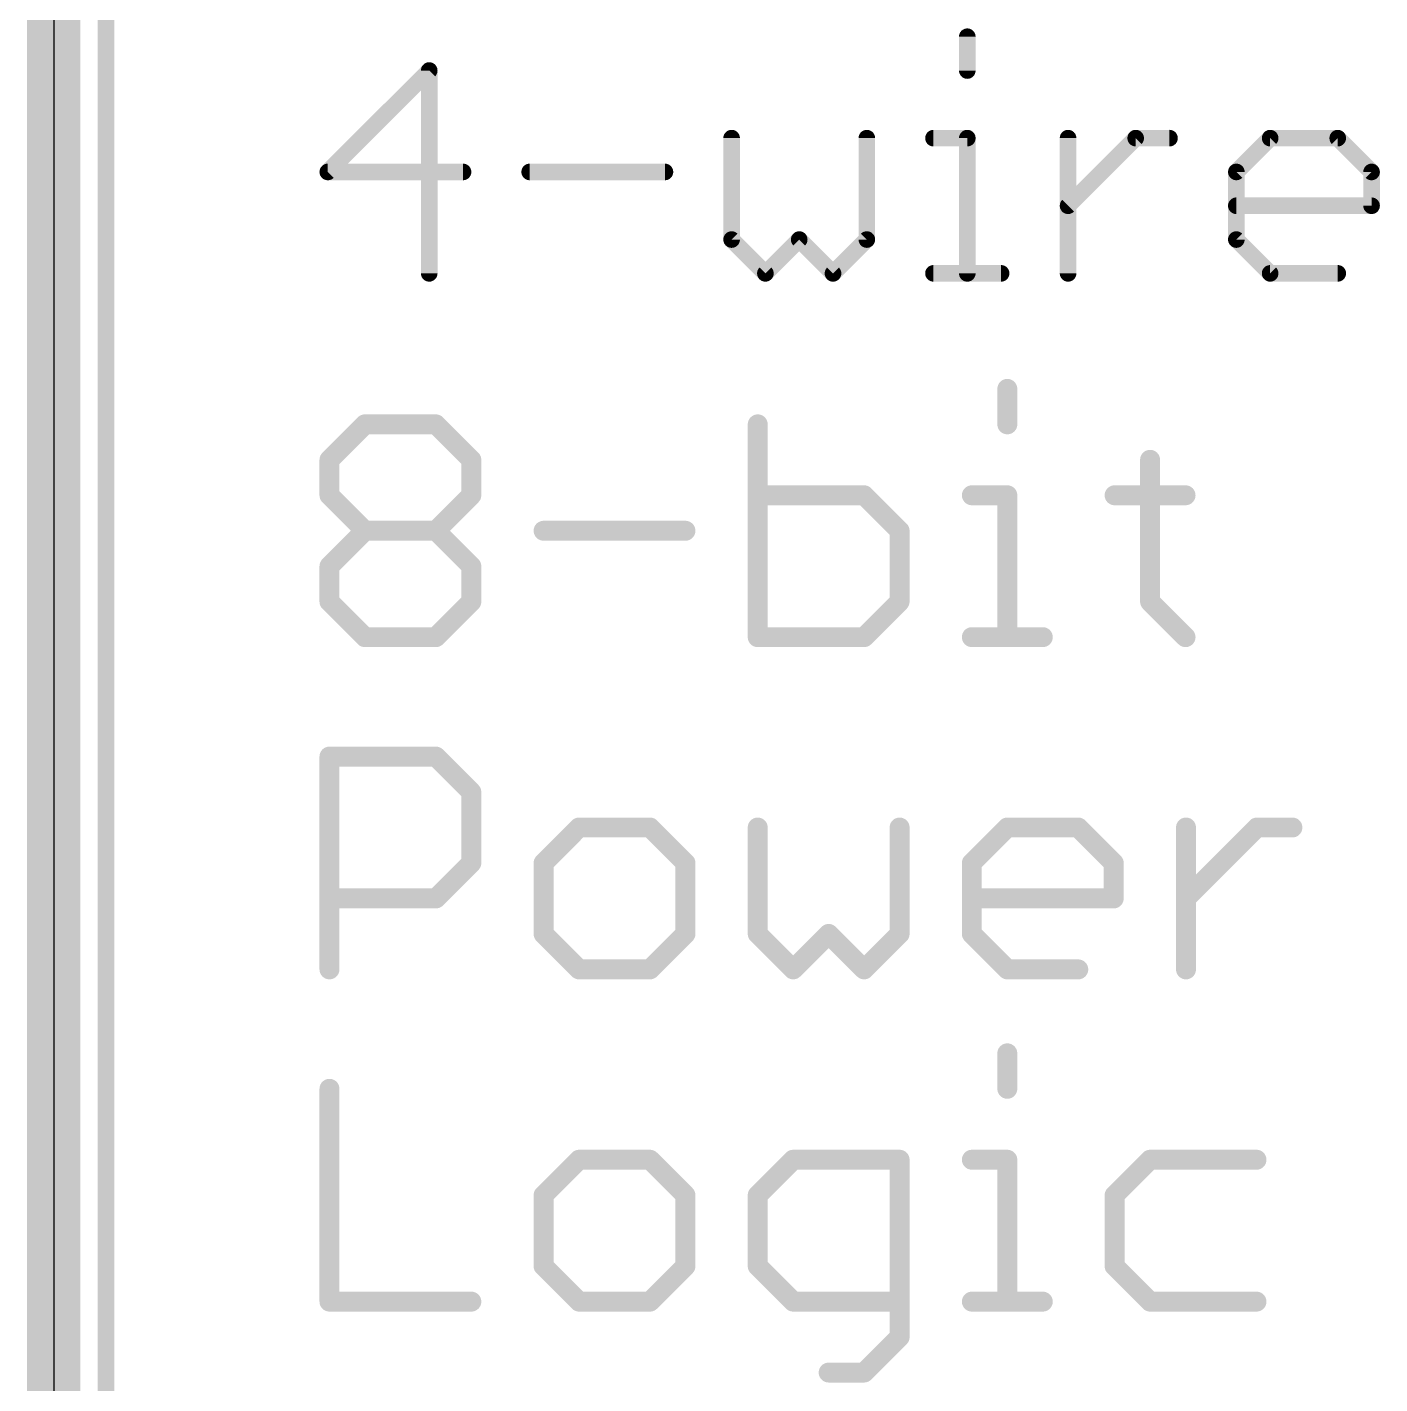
# Model space of a CAD drawing. Extents: x -31.8 to 31.8, y -40.8 to 40.8.
# Drawn here: x -25.6 to -15.26, y 12.15 to 22.52 of the extents above; entities that cross this region are included whole.
import ezdxf

# ---------------------------------------------------------------- set-up
doc = ezdxf.new("R2010")
doc.units = 0
for name, color, linetype in [('1', 12, 'CONTINUOUS'), ('20', 53, 'CONTINUOUS'), ('21', 253, 'CONTINUOUS'), ('22', 253, 'CONTINUOUS')]:
    doc.layers.add(name, color=color, linetype=linetype)

msp = doc.modelspace()

# ---------------------------------------------------------------- linework, layer by layer
at = {"layer": '1', "const_width": 0.4064}
msp.add_lwpolyline([(-25.4, 40.64), (-25.4, -40.64)], dxfattribs=at)
at = {"layer": '20'}
msp.add_line((-25.4, 34.29), (-25.4, -34.29), dxfattribs=at)
at = {"layer": '21'}
for points, const_width in [([(-18.4152, 22.4467), (-18.4152, 22.1882)], 0.127), ([(-22.5291, 22.1882), (-23.3045, 21.4129)], 0.127), ([(-22.5291, 20.6375), (-22.5291, 22.1882)], 0.127), ([(-20.2173, 21.6713), (-20.2173, 20.896)], 0.127), ([(-19.1835, 20.896), (-19.1835, 21.6713)], 0.127), ([(-18.6737, 21.6713), (-18.4152, 21.6713)], 0.127), ([(-18.4152, 21.6713), (-18.4152, 20.6375)], 0.127), ([(-17.6446, 20.6375), (-17.6446, 21.6713)], 0.127), ([(-17.6446, 21.1544), (-17.1277, 21.6713)], 0.127), ([(-17.1277, 21.6713), (-16.8693, 21.6713)], 0.127), ([(-16.3583, 21.4129), (-16.0998, 21.6713)], 0.127), ([(-16.0998, 21.6713), (-15.5829, 21.6713)], 0.127), ([(-15.5829, 21.6713), (-15.3245, 21.4129)], 0.127), ([(-23.3045, 21.4129), (-22.2707, 21.4129)], 0.127), ([(-21.7609, 21.4129), (-20.7271, 21.4129)], 0.127), ([(-16.3583, 20.896), (-16.3583, 21.4129)], 0.127), ([(-15.3245, 21.4129), (-15.3245, 21.1544)], 0.127), ([(-15.3245, 21.1544), (-16.3583, 21.1544)], 0.127), ([(-20.2173, 20.896), (-19.9588, 20.6375)], 0.127), ([(-19.9588, 20.6375), (-19.7004, 20.896)], 0.127), ([(-19.7004, 20.896), (-19.4419, 20.6375)], 0.127), ([(-19.4419, 20.6375), (-19.1835, 20.896)], 0.127), ([(-16.0998, 20.6375), (-16.3583, 20.896)], 0.127), ([(-18.6737, 20.6375), (-18.1568, 20.6375)], 0.127), ([(-15.5829, 20.6375), (-16.0998, 20.6375)], 0.127), ([(-18.1092, 19.7544), (-18.1092, 19.4832)], 0.1524), ([(-23.2918, 19.212), (-23.0206, 19.4832)], 0.1524), ([(-23.0206, 19.4832), (-22.4783, 19.4832)], 0.1524), ([(-22.4783, 19.4832), (-22.2071, 19.212)], 0.1524), ([(-20.0175, 19.4832), (-20.0175, 17.8562)], 0.1524), ([(-23.2918, 18.9409), (-23.2918, 19.212)], 0.1524), ([(-22.2071, 19.212), (-22.2071, 18.9409)], 0.1524), ([(-17.0177, 19.212), (-17.0177, 18.1274)], 0.1524), ([(-23.0206, 18.6697), (-23.2918, 18.9409)], 0.1524), ([(-22.2071, 18.9409), (-22.4783, 18.6697)], 0.1524), ([(-19.204, 18.9409), (-20.0175, 18.9409)], 0.1524), ([(-18.9328, 18.6697), (-19.204, 18.9409)], 0.1524), ([(-18.3803, 18.9409), (-18.1092, 18.9409)], 0.1524), ([(-18.1092, 18.9409), (-18.1092, 17.8562)], 0.1524), ([(-17.2889, 18.9409), (-16.7466, 18.9409)], 0.1524), ([(-23.2918, 18.3985), (-23.0206, 18.6697)], 0.1524), ([(-23.0206, 18.6697), (-22.4783, 18.6697)], 0.1524), ([(-22.4783, 18.6697), (-22.2071, 18.3985)], 0.1524), ([(-21.6546, 18.6697), (-20.57, 18.6697)], 0.1524), ([(-18.9328, 18.1274), (-18.9328, 18.6697)], 0.1524), ([(-23.2918, 18.1274), (-23.2918, 18.3985)], 0.1524), ([(-22.2071, 18.3985), (-22.2071, 18.1274)], 0.1524), ([(-23.0206, 17.8562), (-23.2918, 18.1274)], 0.1524), ([(-22.2071, 18.1274), (-22.4783, 17.8562)], 0.1524), ([(-19.204, 17.8562), (-18.9328, 18.1274)], 0.1524), ([(-17.0177, 18.1274), (-16.7466, 17.8562)], 0.1524), ([(-22.4783, 17.8562), (-23.0206, 17.8562)], 0.1524), ([(-20.0175, 17.8562), (-19.204, 17.8562)], 0.1524), ([(-18.3803, 17.8562), (-17.838, 17.8562)], 0.1524), ([(-23.2918, 15.3162), (-23.2918, 16.9432)], 0.1524), ([(-23.2918, 16.9432), (-22.4783, 16.9432)], 0.1524), ([(-22.4783, 16.9432), (-22.2071, 16.672)], 0.1524), ([(-22.2071, 16.672), (-22.2071, 16.1297)], 0.1524), ([(-21.3835, 16.4009), (-21.6546, 16.1297)], 0.1524), ([(-20.8412, 16.4009), (-21.3835, 16.4009)], 0.1524), ([(-20.57, 16.1297), (-20.8412, 16.4009)], 0.1524), ([(-20.0175, 16.4009), (-20.0175, 15.5874)], 0.1524), ([(-18.9328, 15.5874), (-18.9328, 16.4009)], 0.1524), ([(-18.3803, 16.1297), (-18.1092, 16.4009)], 0.1524), ([(-18.1092, 16.4009), (-17.5668, 16.4009)], 0.1524), ([(-17.5668, 16.4009), (-17.2957, 16.1297)], 0.1524), ([(-16.7432, 15.3162), (-16.7432, 16.4009)], 0.1524), ([(-16.7432, 15.8585), (-16.2008, 16.4009)], 0.1524), ([(-16.2008, 16.4009), (-15.9297, 16.4009)], 0.1524), ([(-22.2071, 16.1297), (-22.4783, 15.8585)], 0.1524), ([(-21.6546, 16.1297), (-21.6546, 15.5874)], 0.1524), ([(-20.57, 15.5874), (-20.57, 16.1297)], 0.1524), ([(-18.3803, 15.5874), (-18.3803, 16.1297)], 0.1524), ([(-17.2957, 16.1297), (-17.2957, 15.8585)], 0.1524), ([(-22.4783, 15.8585), (-23.2918, 15.8585)], 0.1524), ([(-17.2957, 15.8585), (-18.3803, 15.8585)], 0.1524), ([(-21.6546, 15.5874), (-21.3835, 15.3162)], 0.1524), ([(-20.8412, 15.3162), (-20.57, 15.5874)], 0.1524), ([(-20.0175, 15.5874), (-19.7463, 15.3162)], 0.1524), ([(-19.7463, 15.3162), (-19.4752, 15.5874)], 0.1524), ([(-19.4752, 15.5874), (-19.204, 15.3162)], 0.1524), ([(-19.204, 15.3162), (-18.9328, 15.5874)], 0.1524), ([(-18.1092, 15.3162), (-18.3803, 15.5874)], 0.1524), ([(-21.3835, 15.3162), (-20.8412, 15.3162)], 0.1524), ([(-17.5668, 15.3162), (-18.1092, 15.3162)], 0.1524), ([(-18.1092, 14.6744), (-18.1092, 14.4032)], 0.1524), ([(-23.2918, 14.4032), (-23.2918, 12.7762)], 0.1524), ([(-21.3835, 13.8609), (-21.6546, 13.5897)], 0.1524), ([(-20.8412, 13.8609), (-21.3835, 13.8609)], 0.1524), ([(-20.57, 13.5897), (-20.8412, 13.8609)], 0.1524), ([(-19.7463, 13.8609), (-20.0175, 13.5897)], 0.1524), ([(-18.9328, 13.8609), (-19.7463, 13.8609)], 0.1524), ([(-18.9328, 12.505), (-18.9328, 13.8609)], 0.1524), ([(-18.3803, 13.8609), (-18.1092, 13.8609)], 0.1524), ([(-18.1092, 13.8609), (-18.1092, 12.7762)], 0.1524), ([(-17.0177, 13.8609), (-17.2889, 13.5897)], 0.1524), ([(-16.2042, 13.8609), (-17.0177, 13.8609)], 0.1524), ([(-21.6546, 13.5897), (-21.6546, 13.0474)], 0.1524), ([(-20.57, 13.0474), (-20.57, 13.5897)], 0.1524), ([(-20.0175, 13.5897), (-20.0175, 13.0474)], 0.1524), ([(-17.2889, 13.5897), (-17.2889, 13.0474)], 0.1524), ([(-21.6546, 13.0474), (-21.3835, 12.7762)], 0.1524), ([(-20.8412, 12.7762), (-20.57, 13.0474)], 0.1524), ([(-20.0175, 13.0474), (-19.7463, 12.7762)], 0.1524), ([(-17.2889, 13.0474), (-17.0177, 12.7762)], 0.1524), ([(-23.2918, 12.7762), (-22.2071, 12.7762)], 0.1524), ([(-21.3835, 12.7762), (-20.8412, 12.7762)], 0.1524), ([(-19.7463, 12.7762), (-18.9328, 12.7762)], 0.1524), ([(-18.3803, 12.7762), (-17.838, 12.7762)], 0.1524), ([(-17.0177, 12.7762), (-16.2042, 12.7762)], 0.1524), ([(-19.204, 12.2339), (-18.9328, 12.505)], 0.1524), ([(-19.4752, 12.2339), (-19.204, 12.2339)], 0.1524)]:
    msp.add_lwpolyline(points, dxfattribs=dict(at, const_width=const_width))
for points, const_width in [([(-18.3835, 22.4467, 1), (-18.447, 22.4467)], 0.0635), ([(-22.4974, 22.1882, 1), (-22.5609, 22.1882)], 0.0635), ([(-22.5067, 22.1658, 1), (-22.5516, 22.2107)], 0.0635), ([(-18.447, 22.1882, 1), (-18.3835, 22.1882)], 0.0635), ([(-20.1855, 21.6713, 1), (-20.249, 21.6713)], 0.0635), ([(-19.1517, 21.6713, 1), (-19.2152, 21.6713)], 0.0635), ([(-18.6737, 21.7031, 1), (-18.6737, 21.6396)], 0.0635), ([(-18.3835, 21.6713, 1), (-18.447, 21.6713)], 0.0635), ([(-18.4152, 21.6396, 1), (-18.4152, 21.7031)], 0.0635), ([(-17.6129, 21.6713, 1), (-17.6764, 21.6713)], 0.0635), ([(-17.1277, 21.7031, 1), (-17.1277, 21.6396)], 0.0635), ([(-17.1053, 21.6489, 1), (-17.1502, 21.6938)], 0.0635), ([(-16.8693, 21.6396, 1), (-16.8693, 21.7031)], 0.0635), ([(-16.0998, 21.7031, 1), (-16.0998, 21.6396)], 0.0635), ([(-16.0774, 21.6489, 1), (-16.1223, 21.6938)], 0.0635), ([(-15.5605, 21.6938, 1), (-15.6054, 21.6489)], 0.0635), ([(-15.5829, 21.6396, 1), (-15.5829, 21.7031)], 0.0635), ([(-23.3045, 21.4446, 1), (-23.3045, 21.3811)], 0.0635), ([(-22.2707, 21.3811, 1), (-22.2707, 21.4446)], 0.0635), ([(-21.7609, 21.4446, 1), (-21.7609, 21.3811)], 0.0635), ([(-20.7271, 21.3811, 1), (-20.7271, 21.4446)], 0.0635), ([(-16.3265, 21.4129, 1), (-16.39, 21.4129)], 0.0635), ([(-15.2927, 21.4129, 1), (-15.3562, 21.4129)], 0.0635), ([(-23.327, 21.4353, 1), (-23.282, 21.3904)], 0.0635), ([(-16.3807, 21.4353, 1), (-16.3358, 21.3904)], 0.0635), ([(-15.3469, 21.3904, 1), (-15.302, 21.4353)], 0.0635), ([(-17.6671, 21.1769, 1), (-17.6222, 21.132)], 0.0635), ([(-16.3583, 21.1862, 1), (-16.3583, 21.1227)], 0.0635), ([(-15.3562, 21.1544, 1), (-15.2927, 21.1544)], 0.0635), ([(-15.3245, 21.1227, 1), (-15.3245, 21.1862)], 0.0635), ([(-20.1948, 20.9184, 1), (-20.2397, 20.8735)], 0.0635), ([(-19.6779, 20.9184, 1), (-19.7228, 20.8735)], 0.0635), ([(-19.6779, 20.8735, 1), (-19.7228, 20.9184)], 0.0635), ([(-19.161, 20.8735, 1), (-19.2059, 20.9184)], 0.0635), ([(-16.3358, 20.9184, 1), (-16.3807, 20.8735)], 0.0635), ([(-20.249, 20.896, 1), (-20.1855, 20.896)], 0.0635), ([(-19.2152, 20.896, 1), (-19.1517, 20.896)], 0.0635), ([(-16.39, 20.896, 1), (-16.3265, 20.896)], 0.0635), ([(-22.5609, 20.6375, 1), (-22.4974, 20.6375)], 0.0635), ([(-19.9813, 20.66, 1), (-19.9364, 20.615)], 0.0635), ([(-19.9813, 20.615, 1), (-19.9364, 20.66)], 0.0635), ([(-19.4644, 20.66, 1), (-19.4195, 20.615)], 0.0635), ([(-19.4644, 20.615, 1), (-19.4195, 20.66)], 0.0635), ([(-18.6737, 20.6692, 1), (-18.6737, 20.6058)], 0.0635), ([(-18.447, 20.6375, 1), (-18.3835, 20.6375)], 0.0635), ([(-18.1568, 20.6058, 1), (-18.1568, 20.6692)], 0.0635), ([(-17.6764, 20.6375, 1), (-17.6129, 20.6375)], 0.0635), ([(-16.0998, 20.6692, 1), (-16.0998, 20.6058)], 0.0635), ([(-16.1223, 20.615, 1), (-16.0774, 20.66)], 0.0635), ([(-15.5829, 20.6058, 1), (-15.5829, 20.6692)], 0.0635), ([(-18.0711, 19.7544, 1), (-18.1473, 19.7544)], 0.0762), ([(-23.0206, 19.5213, 1), (-23.0206, 19.4451)], 0.0762), ([(-22.9937, 19.4562, 1), (-23.0476, 19.5101)], 0.0762), ([(-22.4514, 19.5101, 1), (-22.5052, 19.4562)], 0.0762), ([(-22.4783, 19.4451, 1), (-22.4783, 19.5213)], 0.0762), ([(-19.9794, 19.4832, 1), (-20.0556, 19.4832)], 0.0762), ([(-18.1473, 19.4832, 1), (-18.0711, 19.4832)], 0.0762), ([(-23.2537, 19.212, 1), (-23.3299, 19.212)], 0.0762), ([(-23.3187, 19.239, 1), (-23.2649, 19.1851)], 0.0762), ([(-22.169, 19.212, 1), (-22.2452, 19.212)], 0.0762), ([(-22.2341, 19.1851, 1), (-22.1802, 19.239)], 0.0762), ([(-16.9796, 19.212, 1), (-17.0558, 19.212)], 0.0762), ([(-23.2649, 18.9678, 1), (-23.3187, 18.9139)], 0.0762), ([(-22.1802, 18.9139, 1), (-22.2341, 18.9678)], 0.0762), ([(-20.0175, 18.979, 1), (-20.0175, 18.9028)], 0.0762), ([(-19.1771, 18.9678, 1), (-19.2309, 18.9139)], 0.0762), ([(-19.204, 18.9028, 1), (-19.204, 18.979)], 0.0762), ([(-18.3803, 18.979, 1), (-18.3803, 18.9028)], 0.0762), ([(-18.0711, 18.9409, 1), (-18.1473, 18.9409)], 0.0762), ([(-18.1092, 18.9028, 1), (-18.1092, 18.979)], 0.0762), ([(-17.2889, 18.979, 1), (-17.2889, 18.9028)], 0.0762), ([(-16.7466, 18.9028, 1), (-16.7466, 18.979)], 0.0762), ([(-23.3299, 18.9409, 1), (-23.2537, 18.9409)], 0.0762), ([(-22.2452, 18.9409, 1), (-22.169, 18.9409)], 0.0762), ([(-23.0206, 18.7078, 1), (-23.0206, 18.6316)], 0.0762), ([(-22.9937, 18.6428, 1), (-23.0476, 18.6966)], 0.0762), ([(-23.0476, 18.6428, 1), (-22.9937, 18.6966)], 0.0762), ([(-22.4514, 18.6966, 1), (-22.5052, 18.6428)], 0.0762), ([(-22.5052, 18.6966, 1), (-22.4514, 18.6428)], 0.0762), ([(-22.4783, 18.6316, 1), (-22.4783, 18.7078)], 0.0762), ([(-21.6546, 18.7078, 1), (-21.6546, 18.6316)], 0.0762), ([(-20.57, 18.6316, 1), (-20.57, 18.7078)], 0.0762), ([(-18.8947, 18.6697, 1), (-18.9709, 18.6697)], 0.0762), ([(-18.9598, 18.6428, 1), (-18.9059, 18.6966)], 0.0762), ([(-23.2537, 18.3985, 1), (-23.3299, 18.3985)], 0.0762), ([(-23.3187, 18.4255, 1), (-23.2649, 18.3716)], 0.0762), ([(-22.169, 18.3985, 1), (-22.2452, 18.3985)], 0.0762), ([(-22.2341, 18.3716, 1), (-22.1802, 18.4255)], 0.0762), ([(-23.2649, 18.1543, 1), (-23.3187, 18.1004)], 0.0762), ([(-23.3299, 18.1274, 1), (-23.2537, 18.1274)], 0.0762), ([(-22.2452, 18.1274, 1), (-22.169, 18.1274)], 0.0762), ([(-22.1802, 18.1004, 1), (-22.2341, 18.1543)], 0.0762), ([(-18.9709, 18.1274, 1), (-18.8947, 18.1274)], 0.0762), ([(-18.9059, 18.1004, 1), (-18.9598, 18.1543)], 0.0762), ([(-16.9908, 18.1543, 1), (-17.0447, 18.1004)], 0.0762), ([(-17.0558, 18.1274, 1), (-16.9796, 18.1274)], 0.0762), ([(-23.0206, 17.8943, 1), (-23.0206, 17.8181)], 0.0762), ([(-23.0476, 17.8293, 1), (-22.9937, 17.8831)], 0.0762), ([(-22.5052, 17.8831, 1), (-22.4514, 17.8293)], 0.0762), ([(-22.4783, 17.8181, 1), (-22.4783, 17.8943)], 0.0762), ([(-20.0175, 17.8943, 1), (-20.0175, 17.8181)], 0.0762), ([(-20.0556, 17.8562, 1), (-19.9794, 17.8562)], 0.0762), ([(-19.2309, 17.8831, 1), (-19.1771, 17.8293)], 0.0762), ([(-19.204, 17.8181, 1), (-19.204, 17.8943)], 0.0762), ([(-18.3803, 17.8943, 1), (-18.3803, 17.8181)], 0.0762), ([(-18.1473, 17.8562, 1), (-18.0711, 17.8562)], 0.0762), ([(-17.838, 17.8181, 1), (-17.838, 17.8943)], 0.0762), ([(-16.7735, 17.8293, 1), (-16.7196, 17.8831)], 0.0762), ([(-23.2537, 16.9432, 1), (-23.3299, 16.9432)], 0.0762), ([(-23.2918, 16.9813, 1), (-23.2918, 16.9051)], 0.0762), ([(-22.4514, 16.9701, 1), (-22.5052, 16.9162)], 0.0762), ([(-22.4783, 16.9051, 1), (-22.4783, 16.9813)], 0.0762), ([(-22.169, 16.672, 1), (-22.2452, 16.672)], 0.0762), ([(-22.2341, 16.6451, 1), (-22.1802, 16.699)], 0.0762), ([(-21.3835, 16.439, 1), (-21.3835, 16.3628)], 0.0762), ([(-21.3565, 16.3739, 1), (-21.4104, 16.4278)], 0.0762), ([(-20.8142, 16.4278, 1), (-20.8681, 16.3739)], 0.0762), ([(-20.8412, 16.3628, 1), (-20.8412, 16.439)], 0.0762), ([(-19.9794, 16.4009, 1), (-20.0556, 16.4009)], 0.0762), ([(-18.8947, 16.4009, 1), (-18.9709, 16.4009)], 0.0762), ([(-18.1092, 16.439, 1), (-18.1092, 16.3628)], 0.0762), ([(-18.0822, 16.3739, 1), (-18.1361, 16.4278)], 0.0762), ([(-17.5399, 16.4278, 1), (-17.5938, 16.3739)], 0.0762), ([(-17.5668, 16.3628, 1), (-17.5668, 16.439)], 0.0762), ([(-16.7051, 16.4009, 1), (-16.7813, 16.4009)], 0.0762), ([(-16.2008, 16.439, 1), (-16.2008, 16.3628)], 0.0762), ([(-16.1739, 16.3739, 1), (-16.2278, 16.4278)], 0.0762), ([(-15.9297, 16.3628, 1), (-15.9297, 16.439)], 0.0762), ([(-22.1802, 16.1028, 1), (-22.2341, 16.1566)], 0.0762), ([(-21.6165, 16.1297, 1), (-21.6927, 16.1297)], 0.0762), ([(-21.6816, 16.1566, 1), (-21.6277, 16.1028)], 0.0762), ([(-20.5319, 16.1297, 1), (-20.6081, 16.1297)], 0.0762), ([(-20.5969, 16.1028, 1), (-20.543, 16.1566)], 0.0762), ([(-18.3422, 16.1297, 1), (-18.4184, 16.1297)], 0.0762), ([(-18.4073, 16.1566, 1), (-18.3534, 16.1028)], 0.0762), ([(-17.2576, 16.1297, 1), (-17.3338, 16.1297)], 0.0762), ([(-17.3226, 16.1028, 1), (-17.2687, 16.1566)], 0.0762), ([(-22.2452, 16.1297, 1), (-22.169, 16.1297)], 0.0762), ([(-23.2918, 15.8966, 1), (-23.2918, 15.8204)], 0.0762), ([(-22.5052, 15.8855, 1), (-22.4514, 15.8316)], 0.0762), ([(-22.4783, 15.8204, 1), (-22.4783, 15.8966)], 0.0762), ([(-18.3803, 15.8966, 1), (-18.3803, 15.8204)], 0.0762), ([(-17.3338, 15.8585, 1), (-17.2576, 15.8585)], 0.0762), ([(-17.2957, 15.8204, 1), (-17.2957, 15.8966)], 0.0762), ([(-16.7701, 15.8855, 1), (-16.7162, 15.8316)], 0.0762), ([(-21.6277, 15.6143, 1), (-21.6816, 15.5604)], 0.0762), ([(-20.543, 15.5604, 1), (-20.5969, 15.6143)], 0.0762), ([(-19.9905, 15.6143, 1), (-20.0444, 15.5604)], 0.0762), ([(-19.4482, 15.6143, 1), (-19.5021, 15.5604)], 0.0762), ([(-19.4482, 15.5604, 1), (-19.5021, 15.6143)], 0.0762), ([(-18.9059, 15.5604, 1), (-18.9598, 15.6143)], 0.0762), ([(-18.3534, 15.6143, 1), (-18.4073, 15.5604)], 0.0762), ([(-21.6927, 15.5874, 1), (-21.6165, 15.5874)], 0.0762), ([(-20.6081, 15.5874, 1), (-20.5319, 15.5874)], 0.0762), ([(-20.0556, 15.5874, 1), (-19.9794, 15.5874)], 0.0762), ([(-18.9709, 15.5874, 1), (-18.8947, 15.5874)], 0.0762), ([(-18.4184, 15.5874, 1), (-18.3422, 15.5874)], 0.0762), ([(-23.3299, 15.3162, 1), (-23.2537, 15.3162)], 0.0762), ([(-21.3835, 15.3543, 1), (-21.3835, 15.2781)], 0.0762), ([(-21.4104, 15.2893, 1), (-21.3565, 15.3431)], 0.0762), ([(-20.8681, 15.3431, 1), (-20.8142, 15.2893)], 0.0762), ([(-20.8412, 15.2781, 1), (-20.8412, 15.3543)], 0.0762), ([(-19.7733, 15.3431, 1), (-19.7194, 15.2893)], 0.0762), ([(-19.7733, 15.2893, 1), (-19.7194, 15.3431)], 0.0762), ([(-19.2309, 15.3431, 1), (-19.1771, 15.2893)], 0.0762), ([(-19.2309, 15.2893, 1), (-19.1771, 15.3431)], 0.0762), ([(-18.1092, 15.3543, 1), (-18.1092, 15.2781)], 0.0762), ([(-18.1361, 15.2893, 1), (-18.0822, 15.3431)], 0.0762), ([(-17.5668, 15.2781, 1), (-17.5668, 15.3543)], 0.0762), ([(-16.7813, 15.3162, 1), (-16.7051, 15.3162)], 0.0762), ([(-18.0711, 14.6744, 1), (-18.1473, 14.6744)], 0.0762), ([(-23.2537, 14.4032, 1), (-23.3299, 14.4032)], 0.0762), ([(-18.1473, 14.4032, 1), (-18.0711, 14.4032)], 0.0762), ([(-21.3835, 13.899, 1), (-21.3835, 13.8228)], 0.0762), ([(-21.3565, 13.8339, 1), (-21.4104, 13.8878)], 0.0762), ([(-20.8142, 13.8878, 1), (-20.8681, 13.8339)], 0.0762), ([(-20.8412, 13.8228, 1), (-20.8412, 13.899)], 0.0762), ([(-19.7463, 13.899, 1), (-19.7463, 13.8228)], 0.0762), ([(-19.7194, 13.8339, 1), (-19.7733, 13.8878)], 0.0762), ([(-18.8947, 13.8609, 1), (-18.9709, 13.8609)], 0.0762), ([(-18.9328, 13.8228, 1), (-18.9328, 13.899)], 0.0762), ([(-18.3803, 13.899, 1), (-18.3803, 13.8228)], 0.0762), ([(-18.0711, 13.8609, 1), (-18.1473, 13.8609)], 0.0762), ([(-18.1092, 13.8228, 1), (-18.1092, 13.899)], 0.0762), ([(-17.0177, 13.899, 1), (-17.0177, 13.8228)], 0.0762), ([(-16.9908, 13.8339, 1), (-17.0447, 13.8878)], 0.0762), ([(-16.2042, 13.8228, 1), (-16.2042, 13.899)], 0.0762), ([(-21.6165, 13.5897, 1), (-21.6927, 13.5897)], 0.0762), ([(-21.6816, 13.6166, 1), (-21.6277, 13.5628)], 0.0762), ([(-20.5319, 13.5897, 1), (-20.6081, 13.5897)], 0.0762), ([(-20.5969, 13.5628, 1), (-20.543, 13.6166)], 0.0762), ([(-19.9794, 13.5897, 1), (-20.0556, 13.5897)], 0.0762), ([(-20.0444, 13.6166, 1), (-19.9905, 13.5628)], 0.0762), ([(-17.2508, 13.5897, 1), (-17.327, 13.5897)], 0.0762), ([(-17.3158, 13.6166, 1), (-17.262, 13.5628)], 0.0762), ([(-21.6277, 13.0743, 1), (-21.6816, 13.0204)], 0.0762), ([(-21.6927, 13.0474, 1), (-21.6165, 13.0474)], 0.0762), ([(-20.6081, 13.0474, 1), (-20.5319, 13.0474)], 0.0762), ([(-20.543, 13.0204, 1), (-20.5969, 13.0743)], 0.0762), ([(-19.9905, 13.0743, 1), (-20.0444, 13.0204)], 0.0762), ([(-20.0556, 13.0474, 1), (-19.9794, 13.0474)], 0.0762), ([(-17.262, 13.0743, 1), (-17.3158, 13.0204)], 0.0762), ([(-17.327, 13.0474, 1), (-17.2508, 13.0474)], 0.0762), ([(-23.2918, 12.8143, 1), (-23.2918, 12.7381)], 0.0762), ([(-23.3299, 12.7762, 1), (-23.2537, 12.7762)], 0.0762), ([(-22.2071, 12.7381, 1), (-22.2071, 12.8143)], 0.0762), ([(-21.3835, 12.8143, 1), (-21.3835, 12.7381)], 0.0762), ([(-21.4104, 12.7493, 1), (-21.3565, 12.8031)], 0.0762), ([(-20.8681, 12.8031, 1), (-20.8142, 12.7493)], 0.0762), ([(-20.8412, 12.7381, 1), (-20.8412, 12.8143)], 0.0762), ([(-19.7463, 12.8143, 1), (-19.7463, 12.7381)], 0.0762), ([(-19.7733, 12.7493, 1), (-19.7194, 12.8031)], 0.0762), ([(-18.9328, 12.7381, 1), (-18.9328, 12.8143)], 0.0762), ([(-18.3803, 12.8143, 1), (-18.3803, 12.7381)], 0.0762), ([(-18.1473, 12.7762, 1), (-18.0711, 12.7762)], 0.0762), ([(-17.838, 12.7381, 1), (-17.838, 12.8143)], 0.0762), ([(-17.0177, 12.8143, 1), (-17.0177, 12.7381)], 0.0762), ([(-17.0447, 12.7493, 1), (-16.9908, 12.8031)], 0.0762), ([(-16.2042, 12.7381, 1), (-16.2042, 12.8143)], 0.0762), ([(-18.9059, 12.4781, 1), (-18.9598, 12.532)], 0.0762), ([(-18.9709, 12.505, 1), (-18.8947, 12.505)], 0.0762), ([(-19.4752, 12.272, 1), (-19.4752, 12.1958)], 0.0762), ([(-19.2309, 12.2608, 1), (-19.1771, 12.2069)], 0.0762), ([(-19.204, 12.1958, 1), (-19.204, 12.272)], 0.0762)]:
    msp.add_lwpolyline(points, format="xyb", dxfattribs=dict(at, const_width=const_width))
at = {"layer": '22', "const_width": 0.127}
msp.add_lwpolyline([(-25, 35.71), (-25, -34.29)], dxfattribs=at)

doc.saveas('drawing.dxf')
